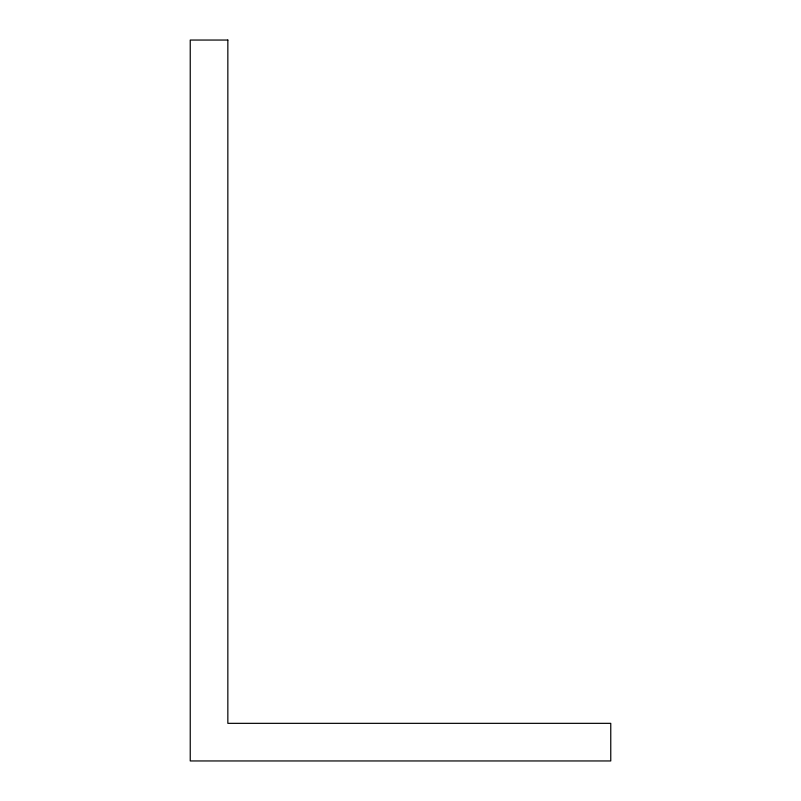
<?xml version="1.0" encoding="UTF-8"?>
<svg xmlns="http://www.w3.org/2000/svg" width="801" height="801" viewBox="0 0 801 801"><rect width="100%" height="100%" fill="white"/><g stroke="black" fill="none" stroke-linecap="round" stroke-linejoin="round"><path stroke-width="1.2" d="M227.844 40.05L190.237 40.05L190.237 760.95L610.762 760.95L610.762 723.343L227.844 723.343L227.844 40.05"/></g></svg>
